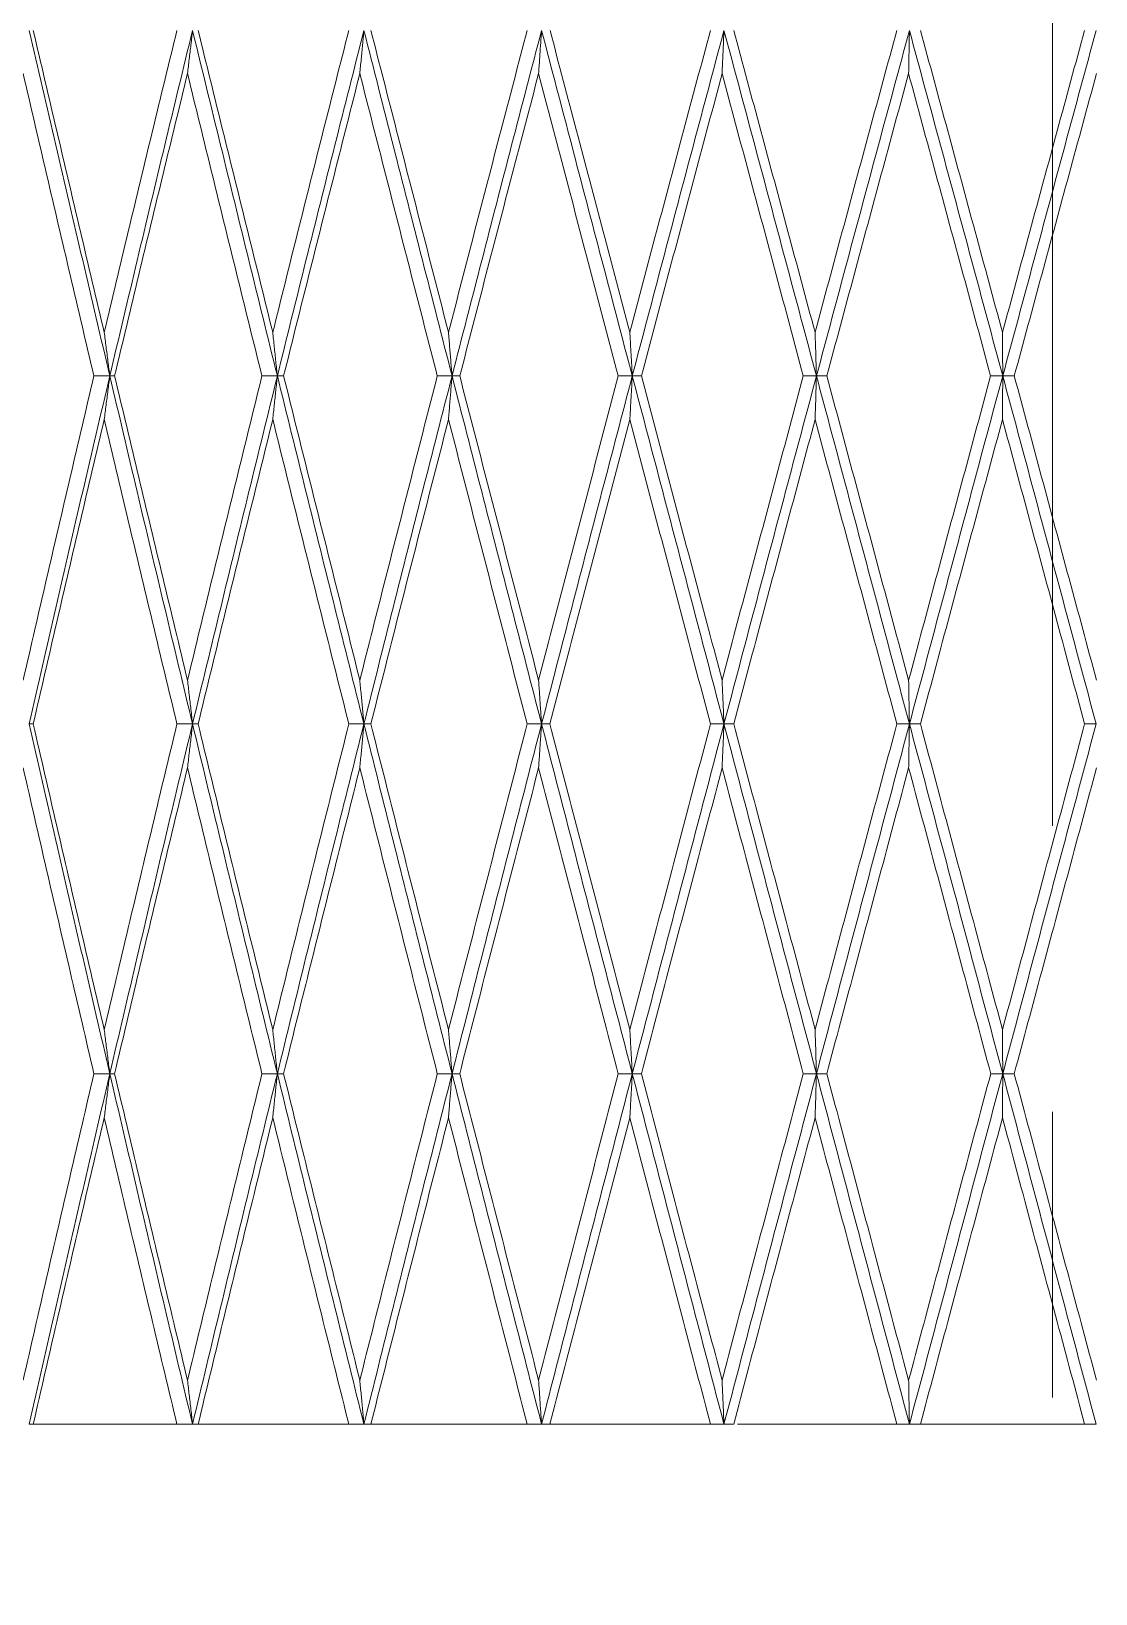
# Model space of a CAD drawing. Extents: x 1661 to 2451, y 0 to 579.
# Drawn here: x 1881.21 to 1890.52, y 425.28 to 438.95 of the extents above; entities that cross this region are included whole.
import ezdxf

# ---------------------------------------------------------------- set-up
doc = ezdxf.new("R2010")
doc.units = 0
doc.header["$LTSCALE"] = 10
doc.header["$MEASUREMENT"] = 0
doc.linetypes.add('CENTER', pattern=[2, 1.25, -0.25, 0.25, -0.25])
doc.layers.add('2', color=7, linetype='CONTINUOUS', true_color=0xffffff)
doc.layers.add('BODY', color=7, linetype='CONTINUOUS')

msp = doc.modelspace()

# ---------------------------------------------------------------- linework, layer by layer
at = {"layer": '2', "color": 7, "linetype": 'Continuous', "lineweight": 18}
for centre, ratio, start_param, end_param in [((1890.096, 426.763), 0.000009, 2.034844, 2.119385), ((1890.096, 426.763), 0.00001, 1.938153, 2.022694), ((1890.096, 426.763), 0.00001, 1.841462, 1.926003), ((1890.096, 426.763), 0.00001, 1.74477, 1.829311), ((1890.095, 426.763), 0.00001, 1.648076, 1.730634), ((1890.095, 426.764), 0.00001, 1.551395, 1.63593)]:
    msp.add_ellipse(centre, major_axis=(17.001, 0), ratio=ratio, start_param=start_param, end_param=end_param, dxfattribs=at)
for points in [[(1881.9, 435.933), (1881.82, 436.271), (1881.662, 436.946), (1881.427, 437.953), (1881.272, 438.622), (1881.195, 438.956)], [(1881.23, 438.956), (1881.298, 438.664), (1881.435, 438.079), (1881.642, 437.199), (1881.781, 436.61), (1881.851, 436.315)], [(1881.851, 436.315), (1881.921, 436.61), (1882.061, 437.199), (1882.273, 438.079), (1882.415, 438.664), (1882.487, 438.956)], [(1881.9, 435.933), (1881.979, 436.271), (1882.139, 436.945), (1882.38, 437.953), (1882.542, 438.622), (1882.623, 438.956)], [(1882.579, 438.578), (1882.584, 438.62), (1882.594, 438.704), (1882.609, 438.83), (1882.619, 438.914), (1882.623, 438.956)], [(1882.623, 438.956), (1882.705, 438.622), (1882.868, 437.953), (1883.115, 436.946), (1883.281, 436.271), (1883.365, 435.933)], [(1882.672, 438.956), (1882.744, 438.664), (1882.888, 438.079), (1883.105, 437.199), (1883.252, 436.61), (1883.325, 436.315)], [(1883.99, 438.956), (1883.915, 438.664), (1883.767, 438.079), (1883.545, 437.199), (1883.398, 436.61), (1883.325, 436.315)], [(1884.122, 438.956), (1884.037, 438.622), (1883.868, 437.953), (1883.615, 436.945), (1883.448, 436.271), (1883.365, 435.933)], [(1884.122, 438.956), (1884.118, 438.914), (1884.11, 438.83), (1884.098, 438.704), (1884.09, 438.62), (1884.086, 438.578)], [(1884.893, 435.933), (1884.806, 436.271), (1884.634, 436.946), (1884.377, 437.953), (1884.207, 438.622), (1884.122, 438.956)], [(1884.183, 438.956), (1884.258, 438.664), (1884.408, 438.079), (1884.634, 437.199), (1884.786, 436.61), (1884.862, 436.315)], [(1884.862, 436.315), (1884.938, 436.61), (1885.09, 437.199), (1885.32, 438.079), (1885.473, 438.664), (1885.55, 438.956)], [(1884.893, 435.933), (1884.979, 436.271), (1885.153, 436.945), (1885.414, 437.953), (1885.588, 438.622), (1885.676, 438.956)], [(1885.65, 438.578), (1885.653, 438.62), (1885.658, 438.704), (1885.667, 438.83), (1885.673, 438.914), (1885.676, 438.956)], [(1885.676, 438.956), (1885.763, 438.622), (1885.939, 437.953), (1886.203, 436.946), (1886.38, 436.271), (1886.469, 435.933)], [(1885.75, 438.956), (1885.827, 438.664), (1885.981, 438.079), (1886.214, 437.199), (1886.37, 436.61), (1886.448, 436.315)], [(1887.153, 438.956), (1887.074, 438.664), (1886.917, 438.079), (1886.682, 437.199), (1886.526, 436.61), (1886.448, 436.315)], [(1887.271, 438.956), (1887.182, 438.622), (1887.003, 437.953), (1886.736, 436.945), (1886.558, 436.271), (1886.469, 435.933)], [(1887.271, 438.956), (1887.269, 438.914), (1887.266, 438.83), (1887.26, 438.704), (1887.256, 438.62), (1887.255, 438.578)], [(1888.08, 435.933), (1887.989, 436.271), (1887.809, 436.946), (1887.54, 437.953), (1887.361, 438.622), (1887.271, 438.956)], [(1887.357, 438.956), (1887.435, 438.664), (1887.593, 438.079), (1887.83, 437.199), (1887.988, 436.61), (1888.068, 436.315)], [(1888.068, 436.315), (1888.147, 436.61), (1888.306, 437.199), (1888.544, 438.079), (1888.703, 438.664), (1888.783, 438.956)], [(1888.08, 435.933), (1888.17, 436.271), (1888.351, 436.945), (1888.622, 437.953), (1888.803, 438.622), (1888.893, 438.956)], [(1888.886, 438.578), (1888.887, 438.62), (1888.888, 438.704), (1888.891, 438.83), (1888.892, 438.914), (1888.893, 438.956)], [(1888.893, 438.956), (1888.983, 438.622), (1889.165, 437.953), (1889.436, 436.946), (1889.618, 436.271), (1889.709, 435.933)], [(1888.989, 438.956), (1889.069, 438.664), (1889.228, 438.079), (1889.467, 437.199), (1889.627, 436.61), (1889.707, 436.315)], [(1890.425, 438.956), (1890.345, 438.664), (1890.186, 438.079), (1889.946, 437.199), (1889.787, 436.61), (1889.707, 436.315)], [(1890.526, 438.956), (1890.435, 438.622), (1890.254, 437.953), (1889.982, 436.945), (1889.8, 436.271), (1889.709, 435.933)], [(1881.142, 438.578), (1881.21, 438.285), (1881.346, 437.699), (1881.552, 436.818), (1881.691, 436.228), (1881.761, 435.933)], [(1881.942, 435.933), (1882.012, 436.228), (1882.152, 436.818), (1882.365, 437.699), (1882.508, 438.285), (1882.579, 438.578)], [(1882.579, 438.578), (1882.651, 438.285), (1882.794, 437.699), (1883.011, 436.818), (1883.157, 436.228), (1883.23, 435.933)], [(1884.086, 438.578), (1884.012, 438.285), (1883.863, 437.699), (1883.641, 436.818), (1883.493, 436.228), (1883.42, 435.933)], [(1884.086, 438.578), (1884.161, 438.285), (1884.311, 437.699), (1884.536, 436.818), (1884.688, 436.228), (1884.764, 435.933)], [(1884.96, 435.933), (1885.037, 436.228), (1885.189, 436.818), (1885.419, 437.699), (1885.573, 438.285), (1885.65, 438.578)], [(1885.65, 438.578), (1885.727, 438.285), (1885.881, 437.699), (1886.113, 436.818), (1886.269, 436.228), (1886.347, 435.933)], [(1887.255, 438.578), (1887.176, 438.285), (1887.019, 437.699), (1886.784, 436.818), (1886.627, 436.228), (1886.549, 435.933)], [(1887.255, 438.578), (1887.333, 438.285), (1887.491, 437.699), (1887.728, 436.818), (1887.886, 436.228), (1887.965, 435.933)], [(1888.17, 435.933), (1888.25, 436.228), (1888.409, 436.818), (1888.647, 437.699), (1888.806, 438.285), (1888.886, 438.578)], [(1888.886, 438.578), (1888.965, 438.285), (1889.125, 437.699), (1889.364, 436.818), (1889.524, 436.228), (1889.603, 435.933)], [(1890.529, 438.578), (1890.449, 438.285), (1890.289, 437.699), (1890.05, 436.818), (1889.89, 436.228), (1889.81, 435.933)], [(1881.851, 436.315), (1881.856, 436.272), (1881.867, 436.188), (1881.883, 436.061), (1881.894, 435.976), (1881.9, 435.933)], [(1883.325, 436.315), (1883.329, 436.272), (1883.338, 436.188), (1883.351, 436.061), (1883.36, 435.976), (1883.365, 435.933)], [(1884.862, 436.315), (1884.865, 436.272), (1884.872, 436.188), (1884.882, 436.061), (1884.889, 435.976), (1884.893, 435.933)], [(1886.448, 436.315), (1886.45, 436.272), (1886.455, 436.188), (1886.462, 436.061), (1886.467, 435.976), (1886.469, 435.933)], [(1888.068, 436.315), (1888.069, 436.272), (1888.072, 436.188), (1888.076, 436.061), (1888.078, 435.976), (1888.08, 435.933)], [(1889.707, 436.315), (1889.707, 436.272), (1889.708, 436.188), (1889.708, 436.061), (1889.709, 435.976), (1889.709, 435.933)], [(1881.761, 435.933), (1881.691, 435.639), (1881.553, 435.049), (1881.347, 434.162), (1881.21, 433.569), (1881.142, 433.272)], [(1881.9, 435.933), (1881.82, 435.597), (1881.662, 434.922), (1881.427, 433.907), (1881.272, 433.228), (1881.195, 432.889)], [(1881.9, 435.933), (1881.884, 435.933), (1881.853, 435.933), (1881.807, 435.933), (1881.776, 435.933), (1881.761, 435.933)], [(1881.9, 435.933), (1881.894, 435.891), (1881.883, 435.806), (1881.867, 435.679), (1881.856, 435.594), (1881.851, 435.552)], [(1881.9, 435.933), (1881.904, 435.933), (1881.914, 435.933), (1881.928, 435.933), (1881.937, 435.933), (1881.942, 435.933)], [(1882.623, 432.889), (1882.542, 433.228), (1882.379, 433.907), (1882.138, 434.922), (1881.979, 435.597), (1881.9, 435.933)], [(1881.942, 435.933), (1882.012, 435.639), (1882.152, 435.049), (1882.365, 434.162), (1882.508, 433.569), (1882.579, 433.272)], [(1882.579, 433.272), (1882.651, 433.569), (1882.795, 434.162), (1883.012, 435.049), (1883.157, 435.639), (1883.23, 435.933)], [(1882.623, 432.889), (1882.705, 433.228), (1882.869, 433.907), (1883.116, 434.922), (1883.282, 435.597), (1883.365, 435.933)], [(1883.23, 435.933), (1883.245, 435.933), (1883.275, 435.933), (1883.32, 435.933), (1883.35, 435.933), (1883.365, 435.933)], [(1883.325, 435.552), (1883.329, 435.594), (1883.338, 435.679), (1883.351, 435.806), (1883.36, 435.891), (1883.365, 435.933)], [(1883.42, 435.933), (1883.414, 435.933), (1883.401, 435.933), (1883.383, 435.933), (1883.371, 435.933), (1883.365, 435.933)], [(1883.365, 435.933), (1883.448, 435.597), (1883.615, 434.922), (1883.867, 433.907), (1884.037, 433.228), (1884.122, 432.889)], [(1883.42, 435.933), (1883.493, 435.639), (1883.64, 435.049), (1883.863, 434.162), (1884.012, 433.569), (1884.086, 433.272)], [(1884.764, 435.933), (1884.688, 435.639), (1884.537, 435.049), (1884.311, 434.162), (1884.161, 433.569), (1884.086, 433.272)], [(1884.893, 435.933), (1884.806, 435.597), (1884.634, 434.922), (1884.377, 433.907), (1884.207, 433.228), (1884.122, 432.889)], [(1884.893, 435.933), (1884.878, 435.933), (1884.85, 435.933), (1884.807, 435.933), (1884.778, 435.933), (1884.764, 435.933)], [(1884.893, 435.933), (1884.889, 435.891), (1884.882, 435.806), (1884.872, 435.679), (1884.865, 435.594), (1884.862, 435.552)], [(1884.893, 435.933), (1884.9, 435.933), (1884.915, 435.933), (1884.938, 435.933), (1884.953, 435.933), (1884.96, 435.933)], [(1885.676, 432.889), (1885.588, 433.228), (1885.413, 433.907), (1885.152, 434.922), (1884.979, 435.597), (1884.893, 435.933)], [(1884.96, 435.933), (1885.036, 435.639), (1885.189, 435.049), (1885.419, 434.162), (1885.573, 433.569), (1885.65, 433.272)], [(1885.65, 433.272), (1885.727, 433.569), (1885.881, 434.162), (1886.114, 435.049), (1886.269, 435.639), (1886.347, 435.933)], [(1885.676, 432.889), (1885.764, 433.228), (1885.939, 433.907), (1886.204, 434.922), (1886.381, 435.597), (1886.469, 435.933)], [(1886.347, 435.933), (1886.361, 435.933), (1886.388, 435.933), (1886.429, 435.933), (1886.456, 435.933), (1886.469, 435.933)], [(1886.448, 435.552), (1886.45, 435.594), (1886.455, 435.679), (1886.462, 435.806), (1886.467, 435.891), (1886.469, 435.933)], [(1886.549, 435.933), (1886.54, 435.933), (1886.522, 435.933), (1886.496, 435.933), (1886.478, 435.933), (1886.469, 435.933)], [(1886.469, 435.933), (1886.558, 435.597), (1886.735, 434.922), (1887.003, 433.907), (1887.182, 433.228), (1887.271, 432.889)], [(1886.549, 435.933), (1886.627, 435.639), (1886.783, 435.049), (1887.018, 434.162), (1887.176, 433.569), (1887.255, 433.272)], [(1887.965, 435.933), (1887.886, 435.639), (1887.728, 435.049), (1887.491, 434.162), (1887.333, 433.569), (1887.255, 433.272)], [(1888.08, 435.933), (1887.99, 435.597), (1887.81, 434.922), (1887.54, 433.907), (1887.361, 433.228), (1887.271, 432.889)], [(1888.08, 435.933), (1888.067, 435.933), (1888.042, 435.933), (1888.003, 435.933), (1887.978, 435.933), (1887.965, 435.933)], [(1888.08, 435.933), (1888.078, 435.891), (1888.076, 435.806), (1888.072, 435.679), (1888.069, 435.594), (1888.068, 435.552)], [(1888.08, 435.933), (1888.09, 435.933), (1888.11, 435.933), (1888.14, 435.933), (1888.16, 435.933), (1888.17, 435.933)], [(1888.893, 432.889), (1888.802, 433.228), (1888.621, 433.907), (1888.35, 434.922), (1888.17, 435.597), (1888.08, 435.933)], [(1888.17, 435.933), (1888.25, 435.639), (1888.408, 435.049), (1888.647, 434.162), (1888.806, 433.569), (1888.886, 433.272)], [(1888.886, 433.272), (1888.966, 433.569), (1889.125, 434.162), (1889.364, 435.049), (1889.524, 435.639), (1889.603, 435.933)], [(1888.893, 432.889), (1888.984, 433.228), (1889.165, 433.907), (1889.437, 434.922), (1889.618, 435.597), (1889.709, 435.933)], [(1889.603, 435.933), (1889.615, 435.933), (1889.639, 435.933), (1889.674, 435.933), (1889.697, 435.933), (1889.709, 435.933)], [(1889.707, 435.552), (1889.707, 435.594), (1889.708, 435.679), (1889.708, 435.806), (1889.709, 435.891), (1889.709, 435.933)], [(1889.81, 435.933), (1889.799, 435.933), (1889.776, 435.933), (1889.743, 435.933), (1889.72, 435.933), (1889.709, 435.933)], [(1889.709, 435.933), (1889.8, 435.597), (1889.981, 434.922), (1890.253, 433.907), (1890.435, 433.228), (1890.526, 432.889)], [(1889.81, 435.933), (1889.89, 435.639), (1890.049, 435.049), (1890.289, 434.162), (1890.449, 433.569), (1890.529, 433.272)], [(1881.851, 435.552), (1881.781, 435.257), (1881.642, 434.666), (1881.435, 433.779), (1881.298, 433.186), (1881.23, 432.889)], [(1881.851, 435.552), (1881.921, 435.257), (1882.061, 434.666), (1882.273, 433.779), (1882.415, 433.186), (1882.487, 432.889)], [(1882.672, 432.889), (1882.744, 433.186), (1882.888, 433.779), (1883.106, 434.666), (1883.252, 435.257), (1883.325, 435.552)], [(1883.325, 435.552), (1883.398, 435.257), (1883.545, 434.666), (1883.767, 433.779), (1883.915, 433.186), (1883.99, 432.889)], [(1884.862, 435.552), (1884.786, 435.257), (1884.634, 434.666), (1884.408, 433.779), (1884.258, 433.186), (1884.183, 432.889)], [(1884.862, 435.552), (1884.938, 435.257), (1885.09, 434.666), (1885.319, 433.779), (1885.473, 433.186), (1885.55, 432.889)], [(1885.749, 432.889), (1885.827, 433.186), (1885.981, 433.779), (1886.214, 434.666), (1886.37, 435.257), (1886.448, 435.552)], [(1886.448, 435.552), (1886.526, 435.257), (1886.682, 434.666), (1886.917, 433.779), (1887.074, 433.186), (1887.153, 432.889)], [(1888.068, 435.552), (1887.989, 435.257), (1887.83, 434.666), (1887.593, 433.779), (1887.435, 433.186), (1887.356, 432.889)], [(1888.068, 435.552), (1888.147, 435.257), (1888.306, 434.666), (1888.544, 433.779), (1888.703, 433.186), (1888.783, 432.889)], [(1888.989, 432.889), (1889.069, 433.186), (1889.228, 433.779), (1889.467, 434.666), (1889.627, 435.257), (1889.707, 435.552)], [(1889.707, 435.552), (1889.787, 435.257), (1889.946, 434.666), (1890.186, 433.779), (1890.345, 433.186), (1890.425, 432.889)], [(1882.579, 433.272), (1882.584, 433.23), (1882.594, 433.145), (1882.609, 433.017), (1882.619, 432.931), (1882.623, 432.889)], [(1884.086, 433.272), (1884.09, 433.23), (1884.098, 433.145), (1884.11, 433.017), (1884.118, 432.931), (1884.122, 432.889)], [(1885.65, 433.272), (1885.653, 433.23), (1885.658, 433.145), (1885.667, 433.017), (1885.673, 432.931), (1885.676, 432.889)], [(1887.255, 433.272), (1887.256, 433.23), (1887.26, 433.145), (1887.266, 433.017), (1887.269, 432.931), (1887.271, 432.889)], [(1888.886, 433.272), (1888.887, 433.23), (1888.888, 433.145), (1888.891, 433.017), (1888.892, 432.931), (1888.893, 432.889)], [(1881.23, 432.889), (1881.226, 432.889), (1881.218, 432.889), (1881.207, 432.889), (1881.199, 432.889), (1881.195, 432.889)], [(1881.195, 432.889), (1881.272, 432.55), (1881.427, 431.871), (1881.662, 430.851), (1881.82, 430.17), (1881.9, 429.83)], [(1881.23, 432.889), (1881.298, 432.592), (1881.435, 431.999), (1881.642, 431.107), (1881.781, 430.512), (1881.851, 430.215)], [(1882.487, 432.889), (1882.415, 432.592), (1882.273, 431.999), (1882.061, 431.107), (1881.921, 430.512), (1881.851, 430.215)], [(1882.623, 432.889), (1882.542, 432.55), (1882.38, 431.871), (1882.139, 430.851), (1881.979, 430.17), (1881.9, 429.83)], [(1882.623, 432.889), (1882.608, 432.889), (1882.578, 432.889), (1882.532, 432.889), (1882.502, 432.889), (1882.487, 432.889)], [(1882.623, 432.889), (1882.619, 432.846), (1882.609, 432.761), (1882.594, 432.633), (1882.584, 432.547), (1882.579, 432.505)], [(1882.623, 432.889), (1882.629, 432.889), (1882.64, 432.889), (1882.656, 432.889), (1882.667, 432.889), (1882.672, 432.889)], [(1883.365, 429.83), (1883.281, 430.17), (1883.115, 430.851), (1882.868, 431.871), (1882.705, 432.55), (1882.623, 432.889)], [(1882.672, 432.889), (1882.744, 432.592), (1882.888, 431.999), (1883.106, 431.107), (1883.252, 430.512), (1883.325, 430.215)], [(1883.325, 430.215), (1883.398, 430.512), (1883.545, 431.107), (1883.767, 431.999), (1883.915, 432.592), (1883.99, 432.889)], [(1883.365, 429.83), (1883.448, 430.17), (1883.615, 430.851), (1883.868, 431.871), (1884.037, 432.55), (1884.122, 432.889)], [(1883.99, 432.889), (1884.005, 432.889), (1884.034, 432.889), (1884.078, 432.889), (1884.107, 432.889), (1884.122, 432.889)], [(1884.086, 432.505), (1884.09, 432.547), (1884.098, 432.633), (1884.11, 432.761), (1884.118, 432.846), (1884.122, 432.889)], [(1884.183, 432.889), (1884.176, 432.889), (1884.163, 432.889), (1884.142, 432.889), (1884.129, 432.889), (1884.122, 432.889)], [(1884.122, 432.889), (1884.207, 432.55), (1884.377, 431.871), (1884.634, 430.851), (1884.806, 430.17), (1884.893, 429.83)], [(1884.183, 432.889), (1884.258, 432.592), (1884.408, 431.999), (1884.634, 431.107), (1884.786, 430.512), (1884.862, 430.215)], [(1885.55, 432.889), (1885.473, 432.592), (1885.32, 431.999), (1885.09, 431.107), (1884.938, 430.512), (1884.862, 430.215)], [(1885.676, 432.889), (1885.588, 432.55), (1885.413, 431.871), (1885.152, 430.851), (1884.979, 430.17), (1884.893, 429.83)], [(1885.676, 432.889), (1885.662, 432.889), (1885.634, 432.889), (1885.592, 432.889), (1885.564, 432.889), (1885.55, 432.889)], [(1885.676, 432.889), (1885.673, 432.846), (1885.667, 432.761), (1885.658, 432.633), (1885.653, 432.547), (1885.65, 432.505)], [(1885.676, 432.889), (1885.684, 432.889), (1885.7, 432.889), (1885.725, 432.889), (1885.741, 432.889), (1885.749, 432.889)], [(1886.469, 429.83), (1886.381, 430.17), (1886.203, 430.851), (1885.939, 431.871), (1885.763, 432.55), (1885.676, 432.889)], [(1885.749, 432.889), (1885.827, 432.592), (1885.981, 431.999), (1886.214, 431.107), (1886.37, 430.512), (1886.448, 430.215)], [(1886.448, 430.215), (1886.526, 430.512), (1886.682, 431.107), (1886.917, 431.999), (1887.074, 432.592), (1887.153, 432.889)], [(1886.469, 429.83), (1886.558, 430.17), (1886.736, 430.851), (1887.003, 431.871), (1887.182, 432.55), (1887.271, 432.889)], [(1887.153, 432.889), (1887.166, 432.889), (1887.192, 432.889), (1887.232, 432.889), (1887.258, 432.889), (1887.271, 432.889)], [(1887.255, 432.505), (1887.256, 432.547), (1887.26, 432.633), (1887.266, 432.761), (1887.269, 432.846), (1887.271, 432.889)], [(1887.271, 432.889), (1887.361, 432.55), (1887.54, 431.871), (1887.809, 430.851), (1887.99, 430.17), (1888.08, 429.83)], [(1887.356, 432.889), (1887.347, 432.889), (1887.328, 432.889), (1887.3, 432.889), (1887.281, 432.889), (1887.271, 432.889)], [(1887.356, 432.889), (1887.435, 432.592), (1887.593, 431.999), (1887.83, 431.107), (1887.989, 430.512), (1888.068, 430.215)], [(1888.783, 432.889), (1888.703, 432.592), (1888.544, 431.999), (1888.306, 431.107), (1888.147, 430.512), (1888.068, 430.215)], [(1888.893, 432.889), (1888.803, 432.55), (1888.622, 431.871), (1888.35, 430.851), (1888.17, 430.17), (1888.08, 429.83)], [(1888.893, 432.889), (1888.881, 432.889), (1888.856, 432.889), (1888.82, 432.889), (1888.795, 432.889), (1888.783, 432.889)], [(1888.893, 432.889), (1888.892, 432.846), (1888.891, 432.761), (1888.888, 432.633), (1888.887, 432.547), (1888.886, 432.505)], [(1889.709, 429.83), (1889.618, 430.17), (1889.437, 430.851), (1889.165, 431.871), (1888.984, 432.55), (1888.893, 432.889)], [(1888.893, 432.889), (1888.904, 432.889), (1888.925, 432.889), (1888.957, 432.889), (1888.978, 432.889), (1888.989, 432.889)], [(1888.989, 432.889), (1889.069, 432.592), (1889.228, 431.999), (1889.467, 431.107), (1889.627, 430.512), (1889.707, 430.215)], [(1889.707, 430.215), (1889.787, 430.512), (1889.946, 431.107), (1890.186, 431.999), (1890.346, 432.592), (1890.425, 432.889)], [(1889.709, 429.83), (1889.8, 430.17), (1889.981, 430.851), (1890.254, 431.871), (1890.435, 432.55), (1890.526, 432.889)], [(1890.425, 432.889), (1890.437, 432.889), (1890.459, 432.889), (1890.492, 432.889), (1890.515, 432.889), (1890.526, 432.889)], [(1881.142, 432.505), (1881.21, 432.208), (1881.346, 431.614), (1881.553, 430.723), (1881.691, 430.128), (1881.761, 429.83)], [(1882.579, 432.505), (1882.508, 432.208), (1882.365, 431.614), (1882.152, 430.723), (1882.012, 430.128), (1881.942, 429.83)], [(1882.579, 432.505), (1882.651, 432.208), (1882.794, 431.614), (1883.011, 430.723), (1883.157, 430.128), (1883.23, 429.83)], [(1883.42, 429.83), (1883.493, 430.128), (1883.641, 430.723), (1883.863, 431.614), (1884.012, 432.208), (1884.086, 432.505)], [(1884.086, 432.505), (1884.161, 432.208), (1884.311, 431.614), (1884.537, 430.723), (1884.688, 430.128), (1884.764, 429.83)], [(1885.65, 432.505), (1885.573, 432.208), (1885.419, 431.614), (1885.189, 430.723), (1885.036, 430.128), (1884.96, 429.83)], [(1885.65, 432.505), (1885.727, 432.208), (1885.881, 431.614), (1886.114, 430.723), (1886.269, 430.128), (1886.347, 429.83)], [(1886.549, 429.83), (1886.627, 430.128), (1886.783, 430.723), (1887.019, 431.614), (1887.176, 432.208), (1887.255, 432.505)], [(1887.255, 432.505), (1887.333, 432.208), (1887.491, 431.614), (1887.728, 430.723), (1887.886, 430.128), (1887.965, 429.83)], [(1888.886, 432.505), (1888.806, 432.208), (1888.647, 431.614), (1888.409, 430.723), (1888.25, 430.128), (1888.17, 429.83)], [(1888.886, 432.505), (1888.966, 432.208), (1889.125, 431.614), (1889.364, 430.723), (1889.524, 430.128), (1889.604, 429.83)], [(1889.81, 429.83), (1889.89, 430.128), (1890.05, 430.723), (1890.289, 431.614), (1890.449, 432.208), (1890.529, 432.505)], [(1881.851, 430.215), (1881.856, 430.172), (1881.867, 430.087), (1881.883, 429.958), (1881.894, 429.873), (1881.9, 429.83)], [(1883.325, 430.215), (1883.329, 430.172), (1883.338, 430.087), (1883.351, 429.958), (1883.36, 429.873), (1883.365, 429.83)], [(1884.862, 430.215), (1884.865, 430.172), (1884.872, 430.087), (1884.882, 429.958), (1884.889, 429.873), (1884.893, 429.83)], [(1886.448, 430.215), (1886.45, 430.172), (1886.455, 430.087), (1886.462, 429.958), (1886.467, 429.873), (1886.469, 429.83)], [(1888.068, 430.215), (1888.069, 430.172), (1888.072, 430.087), (1888.076, 429.958), (1888.078, 429.873), (1888.08, 429.83)], [(1889.707, 430.215), (1889.707, 430.172), (1889.708, 430.087), (1889.708, 429.958), (1889.709, 429.873), (1889.709, 429.83)], [(1881.142, 427.149), (1881.21, 427.447), (1881.346, 428.043), (1881.553, 428.937), (1881.691, 429.532), (1881.761, 429.83)], [(1881.195, 426.764), (1881.272, 427.104), (1881.427, 427.786), (1881.662, 428.808), (1881.82, 429.489), (1881.9, 429.83)], [(1881.761, 429.83), (1881.776, 429.83), (1881.807, 429.83), (1881.853, 429.83), (1881.884, 429.83), (1881.9, 429.83)], [(1881.851, 429.445), (1881.856, 429.487), (1881.867, 429.573), (1881.883, 429.701), (1881.894, 429.787), (1881.9, 429.83)], [(1881.942, 429.83), (1881.937, 429.83), (1881.928, 429.83), (1881.914, 429.83), (1881.904, 429.83), (1881.9, 429.83)], [(1881.9, 429.83), (1881.979, 429.489), (1882.139, 428.808), (1882.38, 427.786), (1882.542, 427.104), (1882.623, 426.764)], [(1881.942, 429.83), (1882.012, 429.532), (1882.152, 428.937), (1882.365, 428.043), (1882.508, 427.447), (1882.579, 427.149)], [(1883.23, 429.83), (1883.157, 429.532), (1883.012, 428.937), (1882.795, 428.043), (1882.651, 427.447), (1882.579, 427.149)], [(1883.365, 429.83), (1883.281, 429.489), (1883.115, 428.808), (1882.868, 427.786), (1882.705, 427.104), (1882.623, 426.764)], [(1883.365, 429.83), (1883.35, 429.83), (1883.32, 429.83), (1883.275, 429.83), (1883.245, 429.83), (1883.23, 429.83)], [(1883.365, 429.83), (1883.36, 429.787), (1883.351, 429.701), (1883.338, 429.573), (1883.329, 429.487), (1883.325, 429.445)], [(1883.365, 429.83), (1883.371, 429.83), (1883.383, 429.83), (1883.401, 429.83), (1883.414, 429.83), (1883.42, 429.83)], [(1883.365, 429.83), (1883.448, 429.489), (1883.615, 428.808), (1883.868, 427.786), (1884.037, 427.104), (1884.122, 426.764)], [(1883.42, 429.83), (1883.493, 429.532), (1883.64, 428.937), (1883.863, 428.043), (1884.012, 427.447), (1884.086, 427.149)], [(1884.086, 427.149), (1884.161, 427.447), (1884.311, 428.043), (1884.537, 428.937), (1884.688, 429.532), (1884.764, 429.83)], [(1884.122, 426.764), (1884.207, 427.104), (1884.377, 427.786), (1884.634, 428.808), (1884.806, 429.489), (1884.893, 429.83)], [(1884.764, 429.83), (1884.778, 429.83), (1884.807, 429.83), (1884.85, 429.83), (1884.878, 429.83), (1884.893, 429.83)], [(1884.862, 429.445), (1884.865, 429.487), (1884.872, 429.573), (1884.882, 429.701), (1884.889, 429.787), (1884.893, 429.83)], [(1884.96, 429.83), (1884.953, 429.83), (1884.938, 429.83), (1884.915, 429.83), (1884.9, 429.83), (1884.893, 429.83)], [(1884.893, 429.83), (1884.979, 429.489), (1885.152, 428.808), (1885.413, 427.786), (1885.588, 427.104), (1885.676, 426.764)], [(1884.96, 429.83), (1885.036, 429.532), (1885.189, 428.937), (1885.419, 428.043), (1885.573, 427.447), (1885.65, 427.149)], [(1886.347, 429.83), (1886.269, 429.532), (1886.114, 428.937), (1885.881, 428.043), (1885.727, 427.447), (1885.65, 427.149)], [(1886.469, 429.83), (1886.381, 429.489), (1886.204, 428.808), (1885.939, 427.786), (1885.763, 427.104), (1885.676, 426.764)], [(1886.469, 429.83), (1886.456, 429.83), (1886.429, 429.83), (1886.388, 429.83), (1886.361, 429.83), (1886.347, 429.83)], [(1886.469, 429.83), (1886.467, 429.787), (1886.462, 429.701), (1886.455, 429.573), (1886.45, 429.487), (1886.448, 429.445)], [(1886.469, 429.83), (1886.478, 429.83), (1886.496, 429.83), (1886.522, 429.83), (1886.54, 429.83), (1886.549, 429.83)], [(1886.469, 429.83), (1886.558, 429.489), (1886.736, 428.808), (1887.003, 427.786), (1887.182, 427.104), (1887.271, 426.764)], [(1886.549, 429.83), (1886.627, 429.532), (1886.783, 428.937), (1887.018, 428.043), (1887.176, 427.447), (1887.255, 427.149)], [(1887.255, 427.149), (1887.333, 427.447), (1887.491, 428.043), (1887.728, 428.937), (1887.886, 429.532), (1887.965, 429.83)], [(1887.271, 426.764), (1887.361, 427.104), (1887.54, 427.786), (1887.809, 428.808), (1887.99, 429.489), (1888.08, 429.83)], [(1887.965, 429.83), (1887.978, 429.83), (1888.004, 429.83), (1888.042, 429.83), (1888.067, 429.83), (1888.08, 429.83)], [(1888.068, 429.445), (1888.069, 429.487), (1888.072, 429.573), (1888.076, 429.701), (1888.078, 429.787), (1888.08, 429.83)], [(1888.17, 429.83), (1888.16, 429.83), (1888.14, 429.83), (1888.11, 429.83), (1888.09, 429.83), (1888.08, 429.83)], [(1888.08, 429.83), (1888.17, 429.489), (1888.35, 428.808), (1888.622, 427.786), (1888.803, 427.104), (1888.893, 426.764)], [(1888.17, 429.83), (1888.25, 429.532), (1888.409, 428.937), (1888.647, 428.043), (1888.806, 427.447), (1888.886, 427.149)], [(1889.604, 429.83), (1889.524, 429.532), (1889.364, 428.937), (1889.125, 428.043), (1888.966, 427.447), (1888.886, 427.149)], [(1889.709, 429.83), (1889.618, 429.489), (1889.437, 428.808), (1889.165, 427.786), (1888.984, 427.104), (1888.893, 426.764)], [(1889.709, 429.83), (1889.697, 429.83), (1889.674, 429.83), (1889.639, 429.83), (1889.615, 429.83), (1889.604, 429.83)], [(1889.709, 429.83), (1889.709, 429.787), (1889.708, 429.701), (1889.708, 429.573), (1889.707, 429.487), (1889.707, 429.445)], [(1889.709, 429.83), (1889.8, 429.489), (1889.981, 428.808), (1890.254, 427.786), (1890.435, 427.104), (1890.526, 426.764)], [(1889.709, 429.83), (1889.72, 429.83), (1889.743, 429.83), (1889.776, 429.83), (1889.799, 429.83), (1889.81, 429.83)], [(1889.81, 429.83), (1889.89, 429.532), (1890.05, 428.937), (1890.289, 428.043), (1890.449, 427.447), (1890.529, 427.149)], [(1881.23, 426.764), (1881.298, 427.062), (1881.435, 427.658), (1881.642, 428.551), (1881.781, 429.147), (1881.851, 429.445)], [(1883.325, 429.445), (1883.252, 429.147), (1883.106, 428.551), (1882.888, 427.658), (1882.744, 427.062), (1882.672, 426.764)], [(1884.183, 426.764), (1884.258, 427.062), (1884.408, 427.658), (1884.634, 428.551), (1884.786, 429.147), (1884.862, 429.445)], [(1886.448, 429.445), (1886.37, 429.147), (1886.214, 428.551), (1885.981, 427.658), (1885.827, 427.062), (1885.749, 426.764)], [(1887.356, 426.764), (1887.435, 427.062), (1887.593, 427.658), (1887.83, 428.551), (1887.989, 429.147), (1888.068, 429.445)], [(1889.707, 429.445), (1889.627, 429.147), (1889.467, 428.551), (1889.228, 427.658), (1889.069, 427.062), (1888.989, 426.764)], [(1882.579, 427.149), (1882.584, 427.106), (1882.594, 427.021), (1882.609, 426.892), (1882.619, 426.807), (1882.623, 426.764)], [(1884.086, 427.149), (1884.09, 427.106), (1884.098, 427.021), (1884.11, 426.892), (1884.118, 426.807), (1884.122, 426.764)], [(1885.65, 427.149), (1885.653, 427.106), (1885.658, 427.021), (1885.667, 426.892), (1885.673, 426.807), (1885.676, 426.764)], [(1887.255, 427.149), (1887.256, 427.106), (1887.26, 427.021), (1887.266, 426.892), (1887.269, 426.807), (1887.271, 426.764)], [(1888.886, 427.149), (1888.887, 427.106), (1888.888, 427.021), (1888.891, 426.892), (1888.892, 426.807), (1888.893, 426.764)], [(1881.23, 426.764), (1881.226, 426.764), (1881.218, 426.764), (1881.207, 426.764), (1881.199, 426.764), (1881.195, 426.764)], [(1882.672, 426.764), (1882.667, 426.764), (1882.656, 426.764), (1882.64, 426.764), (1882.629, 426.764), (1882.623, 426.764)], [(1884.183, 426.764), (1884.176, 426.764), (1884.163, 426.764), (1884.142, 426.764), (1884.129, 426.764), (1884.122, 426.764)], [(1885.749, 426.764), (1885.741, 426.764), (1885.725, 426.764), (1885.7, 426.764), (1885.684, 426.764), (1885.676, 426.764)], [(1887.356, 426.764), (1887.347, 426.764), (1887.328, 426.764), (1887.3, 426.764), (1887.281, 426.764), (1887.271, 426.764)], [(1888.989, 426.764), (1888.978, 426.764), (1888.957, 426.764), (1888.925, 426.764), (1888.904, 426.764), (1888.893, 426.764)]]:
    msp.add_open_spline(points, degree=3, dxfattribs=at)
for points, knots in [([(1881.851, 429.445), (1881.921, 429.147), (1882.061, 428.551), (1882.273, 427.658), (1882.415, 427.062), (1882.487, 426.764)], [0, 0, 0, 0, 0.333333, 0.666667, 1, 1, 1, 1]), ([(1883.325, 429.445), (1883.398, 429.147), (1883.545, 428.551), (1883.767, 427.658), (1883.915, 427.062), (1883.99, 426.764)], [0, 0, 0, 0, 0.333333, 0.666667, 1, 1, 1, 1]), ([(1884.862, 429.445), (1884.938, 429.147), (1885.09, 428.551), (1885.32, 427.658), (1885.473, 427.062), (1885.55, 426.764)], [0, 0, 0, 0, 0.333333, 0.666667, 1, 1, 1, 1]), ([(1886.448, 429.445), (1886.526, 429.147), (1886.682, 428.551), (1886.917, 427.658), (1887.074, 427.062), (1887.153, 426.764)], [0, 0, 0, 0, 0.333333, 0.666667, 1, 1, 1, 1]), ([(1888.068, 429.445), (1888.147, 429.147), (1888.306, 428.551), (1888.544, 427.658), (1888.703, 427.062), (1888.783, 426.764)], [0, 0, 0, 0, 0.333333, 0.666667, 1, 1, 1, 1]), ([(1889.707, 429.445), (1889.787, 429.147), (1889.946, 428.551), (1890.186, 427.658), (1890.346, 427.062), (1890.425, 426.764)], [0, 0, 0, 0, 0.333333, 0.666667, 1, 1, 1, 1]), ([(1882.623, 426.764), (1882.608, 426.764), (1882.578, 426.764), (1882.532, 426.764), (1882.502, 426.764), (1882.487, 426.764)], [0, 0, 0, 0, 0.333341, 0.666682, 1, 1, 1, 1]), ([(1884.122, 426.764), (1884.107, 426.764), (1884.078, 426.764), (1884.034, 426.764), (1884.005, 426.764), (1883.99, 426.764)], [0, 0, 0, 0, 0.333341, 0.666682, 1, 1, 1, 1]), ([(1885.676, 426.764), (1885.662, 426.764), (1885.634, 426.764), (1885.592, 426.764), (1885.564, 426.764), (1885.55, 426.764)], [0, 0, 0, 0, 0.333341, 0.666682, 1, 1, 1, 1]), ([(1887.271, 426.764), (1887.258, 426.764), (1887.232, 426.764), (1887.192, 426.764), (1887.166, 426.764), (1887.153, 426.764)], [0, 0, 0, 0, 0.333341, 0.666682, 1, 1, 1, 1]), ([(1888.893, 426.764), (1888.881, 426.764), (1888.856, 426.764), (1888.82, 426.764), (1888.795, 426.764), (1888.783, 426.764)], [0, 0, 0, 0, 0.333341, 0.666682, 1, 1, 1, 1]), ([(1890.526, 426.764), (1890.515, 426.764), (1890.492, 426.764), (1890.459, 426.764), (1890.437, 426.764), (1890.425, 426.764)], [0, 0, 0, 0, 0.333341, 0.666682, 1, 1, 1, 1])]:
    msp.add_open_spline(points, degree=3, knots=knots, dxfattribs=at)
at = {"layer": 'BODY', "color": 1, "linetype": 'CENTER', "lineweight": 5}
msp.add_line((1890.144, 484.497), (1890.144, 159.969), dxfattribs=at)

doc.saveas('drawing.dxf')
